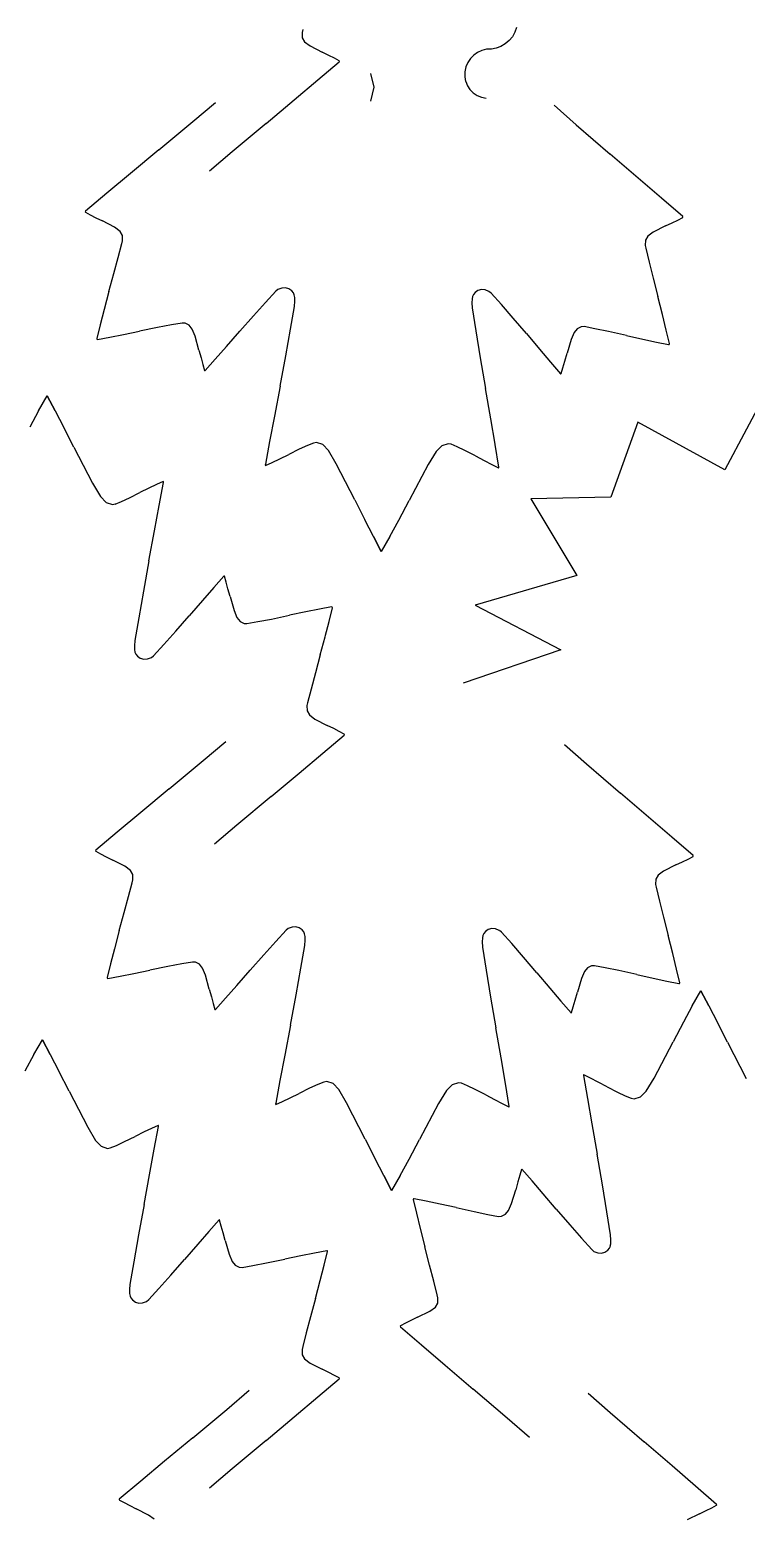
# Model space of a CAD drawing. Extents: x -196 to 369, y 430 to 811.
# Drawn here: x 111.6 to 172.3, y 580.6 to 706.9 of the extents above; entities that cross this region are included whole.
import ezdxf

# ---------------------------------------------------------------- set-up
doc = ezdxf.new("R2010")
doc.units = 0

msp = doc.modelspace()

# ---------------------------------------------------------------- linework, layer by layer
at = {"layer": 'Layer 1'}
for p, q in [((134.68, 706.896), (134.624611, 706.651832)), ((152.815, 707.073), (152.674649, 706.668541)), ((134.625, 706.652), (134.635676, 706.207192)), ((134.635, 706.207), (134.832506, 705.856986)), ((134.832, 705.857), (135.308601, 705.505495)), ((151.849974, 705.680281), (151.483982, 705.463665)), ((152.178, 705.957), (151.849974, 705.680281)), ((152.456369, 706.287987), (152.177576, 705.956605)), ((152.674649, 706.668541), (152.456369, 706.287987)), ((135.309, 705.505), (136.33751, 704.978123)), ((136.899, 704.701), (136.33695, 704.977992)), ((137.373, 704.457), (136.899719, 704.701086)), ((137.781107, 704.239573), (137.372838, 704.457421)), ((148.893, 704.444), (148.667104, 704.106)), ((149.174962, 704.73238), (148.892962, 704.444198)), ((149.504, 704.963), (149.174962, 704.73238)), ((149.871131, 705.128594), (149.504126, 704.963219)), ((150.267, 705.221), (149.871131, 705.128594)), ((150.683, 705.233), (150.267331, 705.221272)), ((150.683, 705.233), (150.270749, 705.229511)), ((151.091315, 705.312969), (150.68321, 705.232973)), ((151.484, 705.464), (151.091315, 705.312969)), ((135.976, 702.629), (137.78292, 704.15653)), ((137.803389, 704.201607), (137.781107, 704.239573)), ((137.783, 704.157), (137.803389, 704.201607)), ((140.439, 703.18), (140.71415, 701.99858)), ((148.420567, 703.311441), (148.416923, 702.890652)), ((148.507, 703.726), (148.420567, 703.311441)), ((148.668, 704.106), (148.507296, 703.725853)), ((133.967, 700.939), (135.97526, 702.62953)), ((140.71415, 701.99858), (140.438986, 700.81719)), ((148.416923, 702.890652), (148.493745, 702.492613)), ((148.494, 702.493), (148.643963, 702.126683)), ((148.643963, 702.126683), (148.859802, 701.801032)), ((125.372, 699.099), (127.2822, 700.72193)), ((131.583, 698.944), (133.9681, 700.93909)), ((148.859, 701.801), (149.133414, 701.524921)), ((149.133414, 701.524921), (149.45913, 701.307383)), ((149.46, 701.307), (149.829737, 701.156941)), ((149.829, 701.157), (150.235458, 701.08335)), ((155.991, 700.475), (157.86458, 698.82837)), ((122.48, 696.691), (125.37154, 699.0993)), ((131.583, 698.944), (128.69935, 696.52627)), ((157.864, 698.828), (160.75185, 696.3404)), ((122.48, 696.691), (120.0884, 694.70372)), ((128.699, 696.526), (126.79412, 694.89684)), ((163.112, 694.312), (160.75163, 696.34041)), ((120.089, 694.704), (118.07523, 693.02004)), ((165.099, 692.595), (163.11202, 694.31262)), ((118.075, 693.02), (116.2631, 691.49838)), ((166.889029, 691.04161), (165.099659, 692.59437)), ((116.263, 691.498), (116.242465, 691.45346)), ((116.242465, 691.45346), (116.264623, 691.415422)), ((116.264623, 691.415422), (116.672178, 691.196241)), ((116.672, 691.197), (117.144481, 690.95137)), ((117.144, 690.951), (117.705142, 690.672174)), ((118.732, 690.142), (117.70521, 690.672234)), ((165.431, 690.249), (165.9964, 690.518054)), ((165.9964, 690.518054), (166.47274, 690.754584)), ((166.473, 690.754), (166.885785, 690.965479)), ((166.885785, 690.965479), (166.907125, 691.000301)), ((166.907125, 691.000301), (166.889029, 691.04161)), ((119.208, 689.789), (118.73255, 690.14206)), ((119.404, 689.438), (119.207638, 689.788657)), ((119.413, 688.993), (119.403777, 689.437841)), ((163.91924, 689.394156), (163.722124, 689.04999)), ((164.394, 689.735), (163.91924, 689.394156)), ((165.431, 690.249), (164.39447, 689.735752)), ((119.048, 687.589), (119.35657, 688.74947)), ((119.357, 688.749), (119.413186, 688.992986)), ((163.722, 689.05), (163.709634, 688.605321)), ((163.71, 688.606), (163.763607, 688.356405)), ((163.763, 688.356), (164.052751, 687.1898)), ((118.683, 686.231), (119.047561, 687.58888)), ((164.053, 687.19), (164.395736, 685.82421)), ((118.264, 684.684), (118.683906, 686.23079)), ((164.396, 685.824), (164.79052, 684.26947)), ((118.264, 684.684), (117.852835, 683.15629)), ((132.395, 684.724), (131.51712, 683.769906)), ((132.582, 684.869), (132.395303, 684.724554)), ((132.906, 684.99), (132.582341, 684.868881)), ((133.226, 685.009), (132.905172, 684.989638)), ((133.52, 684.925), (133.226738, 685.008878)), ((133.764, 684.746), (133.51986, 684.925346)), ((133.893, 684.58), (133.763345, 684.746008)), ((133.968, 684.413), (133.89312, 684.57979)), ((134.005, 684.199), (133.968904, 684.412979)), ((134.013, 683.87), (134.004191, 684.199241)), ((149.078, 684.279), (149.038695, 684.065826)), ((149.155, 684.444), (149.077625, 684.278585)), ((149.288, 684.608), (149.15588, 684.444356)), ((149.534, 684.783), (149.28715, 684.608012)), ((149.829, 684.861), (149.534435, 684.782362)), ((150.149, 684.836), (149.828506, 684.86107)), ((150.471, 684.709), (150.149336, 684.836005)), ((150.656, 684.561), (150.471499, 684.708882)), ((151.519, 683.591), (150.655572, 684.561028)), ((165.176, 682.735), (164.790311, 684.27005)), ((117.852, 683.156), (117.515074, 681.85985)), ((131.518, 683.77), (130.50427, 682.64592)), ((133.643, 681.504), (133.974504, 683.43312)), ((133.975, 683.433), (134.013292, 683.870047)), ((149.038, 684.065), (149.024249, 683.736299)), ((149.025, 683.737), (149.056733, 683.299322)), ((149.057, 683.299), (149.362039, 681.34924)), ((152.516, 682.449), (151.519284, 683.59146)), ((117.516, 681.86), (117.22383, 680.70738)), ((122.386, 681.646), (120.85747, 681.334442)), ((123.56, 681.865), (122.38593, 681.645643)), ((124.474, 682.018), (123.560831, 681.864601)), ((124.713, 682.01), (124.47354, 682.018741)), ((125.055, 681.834), (124.713147, 682.009969)), ((125.315, 681.503), (125.055191, 681.833509)), ((130.504, 682.646), (129.35515, 681.34106)), ((153.645, 681.123), (152.51586, 682.44869)), ((158.296, 681.71), (157.951514, 681.540161)), ((158.536, 681.715), (158.296084, 681.710569)), ((159.444, 681.545), (158.536348, 681.715087)), ((165.491, 681.432), (165.176292, 682.73488)), ((117.223, 680.708), (117.237839, 680.650399)), ((117.238, 680.65), (117.293475, 680.631751)), ((117.294, 680.632), (118.32568, 680.82607)), ((118.325, 680.826), (119.48775, 681.052996)), ((119.488, 681.053), (120.85781, 681.334301)), ((125.559, 680.903), (125.314782, 681.503535)), ((125.892, 679.736), (125.55907, 680.9022)), ((128.224, 680.048), (129.35515, 681.34099)), ((133.239, 679.239), (133.643349, 681.50351)), ((149.362, 681.349), (149.735107, 679.0607)), ((153.645, 681.123), (154.75651, 679.80968)), ((157.434, 680.619), (157.083595, 679.45885)), ((157.687, 681.215), (157.433793, 680.618889)), ((157.952, 681.541), (157.68732, 681.215159)), ((160.612, 681.303), (159.44338, 681.544335)), ((162.137, 680.962), (160.61241, 681.303026)), ((162.137, 680.962), (163.50118, 680.655155)), ((163.501, 680.656), (164.65982, 680.407881)), ((164.66, 680.407), (165.68672, 680.19511)), ((165.763, 680.275), (165.491537, 681.43176)), ((125.892, 679.736), (126.071066, 679.073304)), ((127.267, 678.963), (128.223788, 680.04763)), ((132.76, 676.669), (133.238717, 679.23925)), ((154.757, 679.81), (155.697377, 678.70839)), ((156.894, 678.799), (157.082987, 679.458527)), ((165.687, 680.196), (165.74617, 680.214296)), ((165.746, 680.214), (165.762621, 680.275002)), ((126.071, 679.074), (126.226348, 678.512068)), ((126.226, 678.512), (126.366215, 678.012802)), ((126.367, 678.013), (126.38253, 677.988816)), ((126.382, 677.988), (126.403569, 677.991772)), ((126.404, 677.99), (127.267347, 678.963362)), ((149.735, 679.061), (150.178406, 676.46242)), ((155.697, 678.708), (156.545351, 677.719761)), ((156.583, 677.743), (156.730589, 678.239748)), ((156.731, 678.24), (156.894772, 678.799417)), ((132.76, 676.669), (132.28129, 674.13443)), ((156.545, 677.72), (156.567, 677.72)), ((156.567, 677.718), (156.582898, 677.742831)), ((112.297, 674.596), (113.035723, 675.85087)), ((113.035723, 675.85087), (113.6979, 674.58809)), ((113.698, 674.588), (113.035823, 675.85078)), ((150.62, 673.903), (150.178672, 676.46209)), ((174.1206, 676.47834), (170.46551, 669.59426)), ((112.297, 674.596), (111.552558, 673.1941)), ((113.6979, 674.58809), (114.431177, 673.17797)), ((132.282, 674.134), (131.878775, 671.98431)), ((114.431177, 673.17797), (114.431, 673.178)), ((115.292, 671.503), (114.431406, 673.17798)), ((150.986, 671.743), (150.620592, 673.90375)), ((163.098, 673.635), (160.80645, 667.25561)), ((170.466, 669.595), (163.09873, 673.635)), ((131.878, 671.985), (131.518102, 670.05742)), ((135.08, 671.641), (134.39082, 671.327396)), ((135.605, 671.855), (135.078966, 671.64133)), ((135.846, 671.898), (135.605471, 671.854517)), ((136.376, 671.719), (135.845774, 671.898878)), ((136.857, 671.21), (136.376008, 671.718636)), ((146.483, 671.629), (145.99339, 671.132564)), ((147.021, 671.799), (146.482056, 671.629211)), ((147.269, 671.75), (147.021574, 671.798599)), ((147.769, 671.538), (147.269468, 671.750693)), ((148.436, 671.216), (147.769129, 671.537272)), ((151.311, 669.795), (150.985864, 671.7427)), ((115.292, 671.503), (116.87463, 668.4409)), ((132.097, 670.209), (132.741599, 670.513153)), ((132.741599, 670.513153), (133.507754, 670.893023)), ((134.39, 671.328), (133.507852, 670.89349)), ((137.515, 670.094), (136.857436, 671.20993)), ((145.993, 671.133), (145.320953, 670.03314)), ((149.315, 670.757), (148.434805, 671.216432)), ((149.315, 670.757), (150.06349, 670.361424)), ((150.064, 670.361), (150.700346, 670.034238)), ((131.511, 669.981), (131.521655, 669.960784)), ((131.518, 670.057), (131.511133, 669.980396)), ((131.521, 669.96), (131.542978, 669.957916)), ((131.543, 669.958), (132.096888, 670.208959)), ((139.088, 667.027), (137.51538, 670.09425)), ((145.321, 670.033), (143.70021, 666.98588)), ((150.701, 670.034), (151.264933, 669.750398)), ((151.265, 669.751), (151.299165, 669.757292)), ((151.299, 669.757), (151.310567, 669.795019)), ((116.874, 668.441), (117.535206, 667.32722)), ((121.648398, 668.036743), (120.883488, 667.654372)), ((122.292, 668.343), (121.648398, 668.036743)), ((122.845, 668.596), (122.291935, 668.343233)), ((122.517, 666.568), (122.8706, 668.49674)), ((122.867, 668.594), (122.845015, 668.596013)), ((122.878, 668.574), (122.867279, 668.594181)), ((122.871, 668.497), (122.877617, 668.573626)), ((117.536, 667.327), (118.01865, 666.819938)), ((118.018, 666.82), (118.54881, 666.641855)), ((118.549, 666.642), (118.789386, 666.686269)), ((118.789, 666.686), (119.314333, 666.901387)), ((119.315, 666.901), (120.003151, 667.216854)), ((120.003, 667.217), (120.883724, 667.654389)), ((122.121, 664.417), (122.517201, 666.568)), ((139.088, 667.027), (139.943119, 665.34922)), ((142.821, 665.323), (143.700045, 666.98533)), ((160.807, 667.255), (154.02725, 667.117131)), ((154.02725, 667.117131), (157.90582, 660.622901)), ((139.942465, 665.34898), (139.943, 665.349)), ((140.671132, 663.93648), (139.942465, 665.34898)), ((142.072, 663.924), (142.821018, 665.32346)), ((121.65, 661.881), (122.120429, 664.41712)), ((140.671, 663.937), (141.329049, 662.67207)), ((141.329181, 662.67155), (140.671132, 663.93648)), ((142.072, 663.924), (141.329181, 662.67155)), ((121.65, 661.881), (121.179681, 659.3092)), ((128.011, 660.581), (127.150837, 659.604823)), ((128.033, 660.583), (128.011443, 660.579158)), ((128.048, 660.559), (128.032391, 660.583133)), ((128.19, 660.06), (128.048155, 660.558737)), ((157.90582, 660.622901), (149.28911, 658.108101)), ((121.18, 659.309), (120.78305, 657.04318)), ((127.151, 659.605), (126.19776, 658.51725)), ((128.347, 659.498), (128.189818, 660.059421)), ((128.529, 658.836), (128.34777, 659.498107)), ((126.198, 658.517), (125.07108, 657.22032)), ((128.529, 658.836), (128.865737, 657.67089)), ((128.866, 657.671), (129.112178, 657.071266)), ((136.099, 657.772), (134.937, 657.541207)), ((137.13, 657.969), (136.09896, 657.771562)), ((136.912, 656.74), (137.200404, 657.89357)), ((137.185, 657.951), (137.129465, 657.969068)), ((137.2, 657.893), (137.184973, 657.950552)), ((149.289, 658.108), (156.5706, 654.32401)), ((120.783, 657.044), (120.457799, 655.1138)), ((123.926, 655.912), (125.07058, 657.22069)), ((129.112, 657.071), (129.372887, 656.741341)), ((129.372, 656.742), (129.714425, 656.567149)), ((129.715, 656.567), (129.954488, 656.559041)), ((129.954, 656.559), (130.866663, 656.715381)), ((130.867, 656.715), (132.04034, 656.938191)), ((132.041, 656.938), (133.5685, 657.254549)), ((134.937, 657.541), (133.56811, 657.255226)), ((136.579, 655.443), (136.91169, 656.74025)), ((122.916, 654.784), (123.92605, 655.91139)), ((136.173, 653.913), (136.579173, 655.44205)), ((120.421, 654.676), (120.430884, 654.34679)), ((120.458, 655.113), (120.421136, 654.675831)), ((120.431, 654.347), (120.467795, 654.13314)), ((120.467, 654.133), (120.542425, 653.966455)), ((120.543, 653.967), (120.673197, 653.801416)), ((122.042, 653.827), (122.916759, 654.783957)), ((136.173, 653.913), (135.758149, 652.36484)), ((156.5706, 654.32401), (148.29606, 651.49466)), ((120.673, 653.801), (120.917725, 653.622453)), ((120.918, 653.623), (121.211534, 653.54008)), ((121.211, 653.54), (121.531763, 653.56041)), ((121.532, 653.56), (121.855261, 653.682175)), ((121.855, 653.682), (122.041224, 653.827055)), ((135.758, 652.365), (135.397877, 651.00594)), ((135.398, 651.006), (135.093223, 649.84453)), ((135.093, 649.845), (135.037611, 649.600832)), ((135.038, 649.601), (135.048676, 649.156192)), ((135.048, 649.156), (135.245506, 648.805986)), ((135.246, 648.806), (135.722601, 648.454495)), ((135.722, 648.454), (136.75051, 647.927123)), ((137.313, 647.65), (136.75095, 647.926992)), ((137.786, 647.406), (137.312719, 647.650086)), ((126.248, 644.942), (128.1582, 646.56493)), ((136.389, 645.578), (138.19592, 647.10553)), ((138.194107, 647.188572), (137.785838, 647.40642)), ((138.216389, 647.150607), (138.194107, 647.188572)), ((138.196, 647.106), (138.216389, 647.150607)), ((156.867, 646.318), (158.74058, 644.67137)), ((134.381, 643.888), (136.38926, 645.57853)), ((123.356, 642.534), (126.24754, 644.9423)), ((131.996, 641.893), (134.3811, 643.88809)), ((158.74, 644.671), (161.62785, 642.1834)), ((123.356, 642.534), (120.9644, 640.54672)), ((131.996, 641.893), (129.11235, 639.47527)), ((163.988, 640.155), (161.62763, 642.18341)), ((120.965, 640.547), (118.95123, 638.86304)), ((165.975, 638.438), (163.98802, 640.15562)), ((118.951, 638.863), (117.1391, 637.34138)), ((129.112, 639.475), (127.20712, 637.84584)), ((167.765029, 636.88461), (165.975659, 638.43737)), ((117.139, 637.341), (117.118465, 637.29646)), ((117.118465, 637.29646), (117.140623, 637.258422)), ((117.140623, 637.258422), (117.548178, 637.039241)), ((117.548, 637.04), (118.020481, 636.79437)), ((118.02, 636.794), (118.581142, 636.515174)), ((119.608, 635.985), (118.58121, 636.515234)), ((166.307, 636.092), (166.8724, 636.361054)), ((166.8724, 636.361054), (167.34874, 636.597584)), ((167.349, 636.597), (167.761785, 636.808479)), ((167.761785, 636.808479), (167.783125, 636.843301)), ((167.783125, 636.843301), (167.765029, 636.88461)), ((120.084, 635.632), (119.60855, 635.98506)), ((120.28, 635.281), (120.083638, 635.631657)), ((120.289, 634.836), (120.279777, 635.280841)), ((164.79524, 635.237156), (164.598124, 634.89299)), ((165.27, 635.578), (164.79524, 635.237156)), ((166.307, 636.092), (165.27047, 635.578752)), ((119.924, 633.432), (120.23257, 634.59247)), ((120.233, 634.592), (120.289186, 634.835986)), ((164.598, 634.893), (164.585634, 634.448321)), ((164.586, 634.449), (164.639607, 634.199405)), ((164.639, 634.199), (164.928751, 633.0328)), ((119.559, 632.074), (119.923561, 633.43188)), ((164.929, 633.033), (165.271736, 631.66721)), ((119.14, 630.527), (119.559906, 632.07379)), ((165.272, 631.667), (165.66652, 630.11247)), ((119.14, 630.527), (118.728835, 628.99929)), ((133.271, 630.567), (132.39312, 629.612906)), ((133.458, 630.712), (133.271303, 630.567554)), ((133.782, 630.833), (133.458341, 630.711881)), ((134.102, 630.852), (133.781172, 630.832638)), ((134.396, 630.768), (134.102738, 630.851878)), ((134.64, 630.589), (134.39586, 630.768346)), ((134.769, 630.423), (134.639345, 630.589008)), ((134.844, 630.256), (134.76912, 630.42279)), ((134.881, 630.042), (134.844904, 630.255979)), ((134.889, 629.713), (134.880191, 630.042241)), ((149.914, 629.908), (149.900249, 629.579299)), ((149.954, 630.122), (149.914695, 629.908826)), ((150.031, 630.287), (149.953625, 630.121585)), ((150.164, 630.451), (150.03188, 630.287356)), ((150.41, 630.626), (150.16315, 630.451012)), ((150.705, 630.704), (150.410435, 630.625362)), ((151.025, 630.679), (150.704506, 630.70407)), ((151.347, 630.552), (151.025336, 630.679005)), ((151.532, 630.404), (151.347499, 630.551882)), ((152.395, 629.434), (151.531572, 630.404028)), ((166.052, 628.578), (165.666311, 630.11305)), ((118.728, 628.999), (118.391074, 627.70285)), ((132.394, 629.613), (131.38027, 628.48892)), ((134.519, 627.347), (134.850504, 629.27612)), ((134.851, 629.276), (134.889292, 629.713047)), ((149.901, 629.58), (149.932733, 629.142322)), ((149.933, 629.142), (150.238039, 627.19224)), ((153.392, 628.292), (152.395284, 629.43446)), ((118.392, 627.703), (118.09983, 626.55038)), ((123.262, 627.489), (121.73347, 627.177442)), ((124.436, 627.708), (123.26193, 627.488643)), ((125.35, 627.861), (124.436831, 627.707601)), ((125.589, 627.853), (125.34954, 627.861741)), ((125.931, 627.677), (125.589147, 627.852969)), ((126.191, 627.346), (125.931191, 627.676509)), ((131.38, 628.489), (130.23115, 627.18406)), ((154.521, 626.966), (153.39186, 628.29169)), ((158.828, 627.384), (158.56332, 627.058159)), ((159.172, 627.553), (158.827514, 627.383161)), ((159.412, 627.558), (159.172084, 627.553569)), ((160.32, 627.388), (159.412348, 627.558087)), ((161.488, 627.146), (160.31938, 627.387335)), ((166.367, 627.275), (166.052292, 628.57788)), ((118.099, 626.551), (118.113839, 626.493399)), ((118.114, 626.493), (118.169475, 626.474751)), ((118.17, 626.475), (119.20168, 626.66907)), ((119.201, 626.669), (120.36375, 626.895996)), ((120.364, 626.896), (121.73381, 627.177301)), ((126.435, 626.746), (126.190782, 627.346535)), ((126.768, 625.579), (126.43507, 626.7452)), ((129.1, 625.891), (130.23115, 627.18399)), ((134.115, 625.082), (134.519349, 627.34651)), ((150.238, 627.192), (150.611107, 624.9037)), ((154.521, 626.966), (155.63251, 625.65268)), ((158.31, 626.462), (157.959595, 625.30185)), ((158.563, 627.058), (158.309793, 626.461889)), ((163.013, 626.805), (161.48841, 627.146026)), ((163.013, 626.805), (164.37718, 626.498155)), ((164.377, 626.499), (165.53582, 626.250881)), ((165.536, 626.25), (166.56272, 626.03811)), ((166.639, 626.118), (166.367537, 627.27476)), ((166.622, 626.057), (166.638621, 626.118002)), ((126.768, 625.579), (126.947066, 624.916304)), ((126.947, 624.917), (127.102348, 624.355068)), ((128.143, 624.806), (129.099788, 625.89063)), ((133.636, 622.512), (134.114717, 625.08225)), ((150.611, 624.904), (151.054406, 622.30542)), ((155.633, 625.653), (156.573377, 624.55139)), ((157.77, 624.642), (157.958987, 625.301527)), ((166.563, 626.039), (166.62217, 626.057296)), ((167.694, 624.16), (168.432723, 625.41487)), ((168.432723, 625.41487), (169.0949, 624.15209)), ((169.095, 624.152), (168.432823, 625.41478)), ((127.102, 624.355), (127.242215, 623.855802)), ((127.243, 623.856), (127.25853, 623.831816)), ((127.258, 623.831), (127.279569, 623.834772)), ((127.28, 623.833), (128.143347, 624.806362)), ((156.573, 624.551), (157.421351, 623.562761)), ((157.421, 623.563), (157.443, 623.563)), ((157.443, 623.561), (157.458898, 623.585832)), ((157.459, 623.586), (157.606589, 624.082748)), ((157.607, 624.083), (157.770772, 624.642417)), ((167.694, 624.16), (166.949558, 622.7581)), ((169.0949, 624.15209), (169.828177, 622.74197)), ((133.636, 622.512), (133.15729, 619.97743)), ((151.496, 619.746), (151.054672, 622.30509)), ((166.949, 622.758), (166.07539, 621.09281)), ((170.688, 621.067), (169.827406, 622.74198)), ((169.828177, 622.74197), (169.828, 622.742)), ((111.883, 620.026), (112.621723, 621.28087)), ((112.621723, 621.28087), (113.2839, 620.01809)), ((113.284, 620.018), (112.621823, 621.28078)), ((164.465, 618.04), (166.07583, 621.0924)), ((170.688, 621.067), (172.27063, 618.0049)), ((111.883, 620.026), (111.138558, 618.6241)), ((113.2839, 620.01809), (114.017177, 618.60797)), ((133.158, 619.977), (132.754775, 617.82731)), ((114.017177, 618.60797), (114.018, 618.608)), ((114.878, 616.933), (114.017406, 618.60798)), ((151.862, 617.586), (151.496592, 619.74675)), ((132.754, 617.828), (132.394102, 615.90042)), ((135.956, 617.484), (135.26682, 617.170396)), ((136.481, 617.698), (135.954966, 617.48433)), ((136.722, 617.741), (136.481471, 617.697517)), ((137.252, 617.562), (136.721774, 617.741878)), ((137.733, 617.053), (137.252008, 617.561636)), ((147.359, 617.472), (146.86939, 616.975564)), ((147.897, 617.642), (147.358056, 617.472211)), ((148.145, 617.593), (147.897574, 617.641599)), ((148.645, 617.381), (148.145468, 617.593693)), ((149.312, 617.059), (148.645129, 617.380272)), ((152.187, 615.638), (151.861864, 617.5857)), ((158.474, 618.259), (158.805496, 616.31237)), ((158.486, 618.297), (158.474557, 618.258943)), ((158.52, 618.303), (158.485856, 618.296596)), ((159.085, 618.021), (158.520144, 618.302758)), ((159.723, 617.696), (159.08559, 618.020682)), ((160.473, 617.303), (159.723222, 617.696129)), ((160.473, 617.303), (161.35469, 616.846445)), ((163.796, 616.938), (164.464451, 618.04005)), ((114.878, 616.933), (116.46063, 613.8709)), ((132.419, 615.801), (132.972888, 616.051959)), ((132.973, 616.052), (133.617599, 616.356153)), ((133.617599, 616.356153), (134.383754, 616.736023)), ((135.266, 617.171), (134.383852, 616.73649)), ((138.391, 615.937), (137.733436, 617.05293)), ((146.869, 616.976), (146.196953, 615.87614)), ((150.191, 616.6), (149.310805, 617.059432)), ((150.191, 616.6), (150.93949, 616.204424)), ((150.94, 616.204), (151.576346, 615.877238)), ((158.806, 616.312), (159.178464, 614.15245)), ((161.354, 616.847), (162.021916, 616.527908)), ((162.022, 616.528), (162.522224, 616.31694)), ((162.523, 616.317), (162.770584, 616.269209)), ((162.77, 616.269), (163.308387, 616.440549)), ((163.308, 616.44), (163.795986, 616.938033)), ((132.387, 615.824), (132.397655, 615.803784)), ((132.394, 615.9), (132.387133, 615.823396)), ((132.397, 615.803), (132.418978, 615.800916)), ((139.964, 612.87), (138.39138, 615.93725)), ((146.197, 615.876), (144.57621, 612.82888)), ((151.577, 615.877), (152.140933, 615.593398)), ((152.141, 615.594), (152.175165, 615.600292)), ((152.175, 615.6), (152.186567, 615.638019)), ((116.461, 613.871), (117.122206, 612.75722)), ((121.235398, 613.466743), (120.470488, 613.084372)), ((121.879, 613.773), (121.235398, 613.466743)), ((122.432, 614.026), (121.878935, 613.773233)), ((122.103, 611.998), (122.4566, 613.92674)), ((122.454, 614.024), (122.432015, 614.026013)), ((122.464, 614.004), (122.453279, 614.024181)), ((122.457, 613.927), (122.463617, 614.003626)), ((159.179, 614.153), (159.628684, 611.59537)), ((117.122, 612.757), (117.60465, 612.249938)), ((117.605, 612.25), (118.13581, 612.071855)), ((118.376, 612.116), (118.901333, 612.331387)), ((118.901, 612.331), (119.589151, 612.646854)), ((119.59, 612.647), (120.470724, 613.084389)), ((139.964, 612.87), (140.819119, 611.19222)), ((143.697, 611.166), (144.576045, 612.82833)), ((118.136, 612.072), (118.376386, 612.116269)), ((121.707, 609.847), (122.103201, 611.998)), ((140.818465, 611.19198), (140.819, 611.192)), ((141.547132, 609.77948), (140.818465, 611.19198)), ((142.948, 609.767), (143.697018, 611.16646)), ((160.08, 608.998), (159.628109, 611.59512)), ((121.237, 607.311), (121.707429, 609.84712)), ((141.547, 609.78), (142.205049, 608.51507)), ((142.205181, 608.51455), (141.547132, 609.77948)), ((142.948, 609.767), (142.205181, 608.51455)), ((153.082, 609.796), (152.920056, 609.236051)), ((153.228, 610.294), (153.082034, 609.796772)), ((153.244, 610.318), (153.228183, 610.293117)), ((153.266, 610.317), (153.244, 610.317)), ((154.117, 609.331), (153.265426, 610.316463)), ((152.387, 607.415), (152.733613, 608.57628)), ((152.92, 609.236), (152.733169, 608.575859)), ((155.061, 608.233), (154.11703, 609.33154)), ((160.461, 606.711), (160.080421, 608.99807)), ((121.237, 607.311), (120.766681, 604.7392)), ((144.057, 607.732), (144.332239, 606.57613)), ((144.074, 607.793), (144.057579, 607.731944)), ((144.132, 607.811), (144.07289, 607.792511)), ((145.16, 607.603), (144.13259, 607.811535)), ((146.32, 607.358), (145.16037, 607.602333)), ((147.685, 607.056), (146.31982, 607.358388)), ((152.136, 606.818), (152.387259, 607.414935)), ((156.177, 606.923), (155.0612, 608.23269)), ((127.598, 606.011), (126.737837, 605.034823)), ((127.619, 606.013), (127.597443, 606.009158)), ((127.635, 605.989), (127.619391, 606.013133)), ((127.777, 605.49), (127.635155, 605.988737)), ((144.332, 606.576), (144.650962, 605.27415)), ((147.685, 607.056), (149.21069, 606.719956)), ((149.21, 606.72), (150.37941, 606.482483)), ((150.38, 606.482), (151.288202, 606.314879)), ((151.288, 606.315), (151.5279, 606.320215)), ((151.528, 606.32), (151.871929, 606.490963)), ((151.872, 606.491), (152.135614, 606.817704)), ((156.177, 606.923), (157.31046, 605.60101)), ((160.772, 604.762), (160.460594, 606.71075)), ((120.767, 604.739), (120.37005, 602.47318)), ((126.738, 605.035), (125.78476, 603.94725)), ((127.934, 604.928), (127.776818, 605.489421)), ((128.115, 604.266), (127.93377, 604.928107)), ((144.651, 605.274), (145.0417, 603.74022)), ((157.311, 605.601), (158.31144, 604.4618)), ((160.805, 604.324), (160.771838, 604.761572)), ((125.785, 603.947), (124.65808, 602.65032)), ((128.115, 604.266), (128.451737, 603.10089)), ((136.716, 603.399), (135.68496, 603.201562)), ((136.772, 603.381), (136.716465, 603.399068)), ((136.787, 603.323), (136.771973, 603.380552)), ((145.441, 602.187), (145.041405, 603.74023)), ((158.311, 604.462), (159.177592, 603.494797)), ((159.177, 603.495), (159.361983, 603.347722)), ((160.3, 603.277), (160.546277, 603.452794)), ((160.546, 603.453), (160.677585, 603.617075)), ((160.678, 603.617), (160.754835, 603.782666)), ((160.754, 603.782), (160.792609, 603.995302)), ((160.793, 603.996), (160.805677, 604.324744)), ((120.37, 602.474), (120.044799, 600.5438)), ((123.513, 601.342), (124.65758, 602.65069)), ((128.452, 603.101), (128.698178, 602.501266)), ((128.698, 602.501), (128.958887, 602.171341)), ((128.959, 602.172), (129.301425, 601.997149)), ((129.541, 601.989), (130.453663, 602.145381)), ((130.454, 602.145), (131.62734, 602.368191)), ((131.627, 602.368), (133.1545, 602.684549)), ((134.524, 602.971), (133.15511, 602.685226)), ((135.685, 603.202), (134.523, 602.971207)), ((136.166, 600.873), (136.49869, 602.17025)), ((136.498, 602.17), (136.786404, 603.32357)), ((145.789, 600.822), (145.441805, 602.18666)), ((159.363, 603.348), (159.685077, 603.222046)), ((159.685, 603.222), (160.005574, 603.197977)), ((160.005, 603.197), (160.299307, 603.276599)), ((122.503, 600.214), (123.51305, 601.34139)), ((129.301, 601.997), (129.540488, 601.989041)), ((135.76, 599.343), (136.166173, 600.87205)), ((120.007, 600.106), (120.016884, 599.77679)), ((120.045, 600.543), (120.008136, 600.105831)), ((120.017, 599.777), (120.053795, 599.56314)), ((121.628, 599.257), (122.502759, 600.213957)), ((146.082, 599.657), (145.788441, 600.82225)), ((146.136, 599.408), (146.081578, 599.657419)), ((120.054, 599.563), (120.129425, 599.396455)), ((120.13, 599.397), (120.260197, 599.231416)), ((120.26, 599.231), (120.504725, 599.052453)), ((120.504, 599.053), (120.797534, 598.97008)), ((120.798, 598.97), (121.118763, 598.99041)), ((121.119, 598.99), (121.442261, 599.112175)), ((121.442, 599.112), (121.628224, 599.257055)), ((135.76, 599.343), (135.345149, 597.79484)), ((145.456, 598.276), (145.929644, 598.618393)), ((145.929644, 598.618393), (146.125635, 598.963201)), ((146.126, 598.963), (146.136913, 599.407717)), ((135.345, 597.795), (134.984877, 596.43594)), ((143.381, 597.25), (142.968908, 597.037174)), ((143.856482, 597.488101), (143.380917, 597.250017)), ((144.421, 597.759), (143.856482, 597.488101)), ((144.421, 597.759), (145.45584, 598.275631)), ((134.985, 596.436), (134.680223, 595.27453)), ((142.968908, 597.037174), (142.947682, 597.002282)), ((142.947682, 597.002282), (142.965913, 596.961033)), ((142.965913, 596.961033), (144.760343, 595.414123)), ((134.68, 595.275), (134.624611, 595.030832)), ((134.625, 595.031), (134.635676, 594.586192)), ((134.635, 594.586), (134.832506, 594.235986)), ((144.76, 595.414), (146.75258, 593.70288)), ((134.832, 594.236), (135.308601, 593.884495)), ((135.309, 593.884), (136.33751, 593.357123)), ((136.899, 593.08), (136.33695, 593.356992)), ((146.753, 593.703), (149.11998, 591.68231)), ((135.976, 591.008), (137.78292, 592.53553)), ((137.373, 592.836), (136.899719, 593.080086)), ((137.781107, 592.618572), (137.372838, 592.83642)), ((137.803389, 592.580607), (137.781107, 592.618572)), ((137.783, 592.536), (137.803389, 592.580607)), ((128.249, 589.958), (130.1592, 591.58093)), ((133.967, 589.318), (135.97526, 591.00853)), ((152.016, 589.204), (149.12004, 591.68215)), ((158.868, 591.334), (160.74158, 589.68737)), ((125.357, 587.55), (128.24854, 589.9583)), ((160.741, 589.687), (163.62885, 587.1994)), ((131.583, 587.323), (133.9681, 589.31809)), ((153.895, 587.564), (152.01605, 589.2045)), ((125.357, 587.55), (122.9654, 585.56272)), ((131.583, 587.323), (128.69935, 584.90527)), ((165.989, 585.171), (163.62863, 587.19941)), ((122.966, 585.563), (120.95223, 583.87904)), ((128.699, 584.905), (126.79412, 583.27584)), ((167.976, 583.454), (165.98902, 585.17162)), ((120.952, 583.879), (119.1401, 582.35738)), ((169.766029, 581.90061), (167.976659, 583.45337)), ((119.14, 582.357), (119.119465, 582.31246)), ((119.119465, 582.31246), (119.141623, 582.274422)), ((119.141623, 582.274422), (119.549178, 582.055241)), ((119.549, 582.056), (120.021481, 581.81037)), ((120.021, 581.81), (120.582142, 581.531174)), ((121.609, 581.001), (120.58221, 581.531234)), ((122.085, 580.648), (121.60955, 581.00106)), ((168.308, 581.108), (167.27147, 580.594752)), ((168.308, 581.108), (168.8734, 581.377054)), ((168.8734, 581.377054), (169.34974, 581.613584)), ((169.35, 581.613), (169.762785, 581.824479)), ((169.762785, 581.824479), (169.784125, 581.859301)), ((169.784125, 581.859301), (169.766029, 581.90061))]:
    msp.add_line(p, q, dxfattribs=at)

doc.saveas('drawing.dxf')
